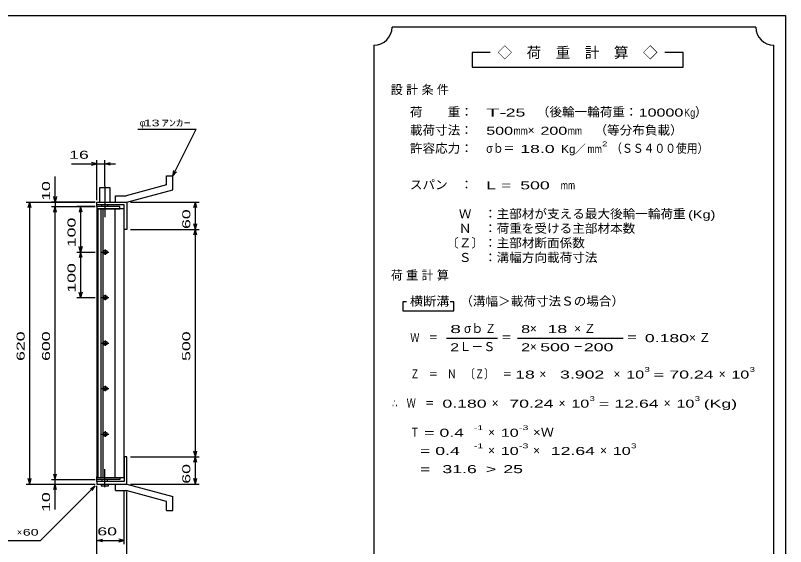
# Model space of a CAD drawing. Units: millimetres, scale not verified. Extents: x -1456 to 1379, y -1028 to 847.
# Drawn here: x -315 to 1379, y -321 to 847 of the extents above; entities that cross this region are included whole.
import ezdxf
from ezdxf.enums import TextEntityAlignment as Align

# ---------------------------------------------------------------- set-up
doc = ezdxf.new("R2010")
doc.units = ezdxf.units.MM
doc.header["$LTSCALE"] = 8
doc.linetypes.add('LONG_DASHED_DOTTED', pattern=[15.25, 12, -1.5, 0.25, -1.5])
for name, color, linetype, lineweight in [('0_2', 150, 'Continuous', 25), ('16', 3, 'Continuous', 25), ('19', 6, 'Continuous', 25), ('22', 2, 'Continuous', 25)]:
    doc.layers.add(name, color=color, linetype=linetype, lineweight=lineweight)
doc.styles.add('ベクトル', font='')
doc.styles.get('ベクトル').set_extended_font_data('ベクトル')

msp = doc.modelspace()

# ---------------------------------------------------------------- linework, layer by layer
at = {"layer": '0_2'}
for p, q in [((-1388.8, 847.2), (1379.2, 847.2)), ((1379.2, 847.2), (1379.2, -912.8))]:
    msp.add_line(p, q, dxfattribs=at)
at = {"layer": '16'}
for p, q in [((-85.4, 426.8), (-135.4, 426.8)), ((-135.4, 426.8), (-135.4, 422.3)), ((-85.4, 422.3), (-85.4, 426.8)), ((-135.4, 422.3), (-85.4, 422.3)), ((-135.4, 422.3), (-135.4, -168.7)), ((-75.4, 422.3), (-135.4, 422.3)), ((-133.4, 422.3), (-133.4, -168.7)), ((-126.4, -168.7), (-126.4, 422.3)), ((-122.4, 422.3), (-122.4, -168.7)), ((-95.4, -168.7), (-95.4, 422.3)), ((-75.4, -168.7), (-75.4, 422.3)), ((-125.4, 326.8), (-109.4, 326.8)), ((-115.4, 329.8), (-119.4, 329.8)), ((-119.4, 323.8), (-115.4, 323.8)), ((-117.4, 332.8), (-117.4, 320.8)), ((-125.4, 226.8), (-109.4, 226.8)), ((-115.4, 229.8), (-119.4, 229.8)), ((-119.4, 223.8), (-115.4, 223.8)), ((-117.4, 232.8), (-117.4, 220.8)), ((-125.4, 126.8), (-109.4, 126.8)), ((-115.4, 129.8), (-119.4, 129.8)), ((-119.4, 123.8), (-115.4, 123.8)), ((-117.4, 132.8), (-117.4, 120.8)), ((-125.4, 26.8), (-109.4, 26.8)), ((-115.4, 29.8), (-119.4, 29.8)), ((-119.4, 23.8), (-115.4, 23.8)), ((-117.4, 32.8), (-117.4, 20.8)), ((-117.4, -67.2), (-117.4, -79.2)), ((-125.4, -73.2), (-109.4, -73.2)), ((-115.4, -70.2), (-119.4, -70.2)), ((-119.4, -76.2), (-115.4, -76.2)), ((-135.4, -168.7), (-85.4, -168.7)), ((-135.4, -173.2), (-135.4, -168.7)), ((-135.4, -168.7), (-75.4, -168.7)), ((-85.4, -168.7), (-85.4, -173.2)), ((-85.4, -173.2), (-135.4, -173.2))]:
    msp.add_line(p, q, dxfattribs=at)
for centre, radius, start, end in [((-119.4, 326.8), 3, 90, 270), ((-117.4, 326.8), 4, 46.6, 133.4), ((-117.4, 326.8), 4, 226.6, 313.4), ((-115.4, 326.8), 3, 270, 90), ((-119.4, 226.8), 3, 90, 270), ((-117.4, 226.8), 4, 46.6, 133.4), ((-117.4, 226.8), 4, 226.6, 313.4), ((-115.4, 226.8), 3, 270, 90), ((-119.4, 126.8), 3, 90, 270), ((-117.4, 126.8), 4, 46.6, 133.4), ((-117.4, 126.8), 4, 226.6, 313.4), ((-115.4, 126.8), 3, 270, 90), ((-119.4, 26.8), 3, 90, 270), ((-117.4, 26.8), 4, 46.6, 133.4), ((-117.4, 26.8), 4, 226.6, 313.4), ((-115.4, 26.8), 3, 270, 90), ((-119.4, -73.2), 3, 90, 270), ((-117.4, -73.2), 4, 46.6, 133.4), ((-117.4, -73.2), 4, 226.6, 313.4), ((-115.4, -73.2), 3, 270, 90)]:
    msp.add_arc(centre, radius, start, end, dxfattribs=at)
at = {"layer": '19'}
for p, q in [((17.6, 494.8), (31.6, 494.8)), ((17.6, 474.8), (17.6, 494.8)), ((31.6, 463.8), (31.6, 494.8)), ((17.6, 474.8), (-71.4, 450.8)), ((-129.4, 436.8), (-129.4, 468.8)), ((-129.4, 468.8), (-107.4, 468.8)), ((-107.4, 468.8), (-107.4, 436.8)), ((-69.4, 436.8), (31.6, 463.8)), ((-94.4, 450.8), (-71.4, 450.8)), ((-94.4, 436.8), (-94.4, 450.8)), ((-135.4, 426.8), (-135.4, 436.8)), ((-135.4, 430.8), (-135.4, 436.8)), ((-135.4, 436.8), (-70.4, 436.8)), ((-75.4, 430.8), (-135.4, 430.8)), ((-124.4, 426.8), (-124.4, 430.8)), ((-112.4, 430.8), (-112.4, 426.8)), ((-94.4, 436.8), (-69.4, 436.8)), ((-75.4, 376.8), (-75.4, 430.8)), ((-70.4, 436.8), (-69.4, 435.8)), ((-69.4, 435.8), (-69.4, 376.8)), ((-69.4, 376.8), (-75.4, 376.8)), ((-69.4, -123.2), (-75.4, -123.2)), ((-75.4, -123.2), (-75.4, -177.2)), ((-69.4, -182.2), (-69.4, -123.2)), ((-135.4, -177.2), (-135.4, -167.2)), ((-135.4, -177.2), (-135.4, -183.2)), ((-75.4, -177.2), (-135.4, -177.2)), ((-135.4, -183.2), (-70.4, -183.2)), ((-126.4, -183.2), (-126.4, -187.2)), ((-124.4, -173.2), (-124.4, -177.2)), ((-112.4, -177.2), (-112.4, -173.2)), ((-110.4, -187.2), (-110.4, -183.2)), ((-94.4, -183.2), (-69.4, -183.2)), ((-94.4, -197.2), (-94.4, -183.2)), ((-70.4, -183.2), (-69.4, -182.2)), ((-69.4, -183.2), (31.6, -210.2)), ((-126.4, -187.2), (-110.4, -187.2)), ((-94.4, -197.2), (-71.4, -197.2)), ((17.6, -221.2), (-71.4, -197.2)), ((31.6, -241.2), (31.6, -210.2)), ((17.6, -241.2), (17.6, -221.2)), ((17.6, -241.2), (31.6, -241.2))]:
    msp.add_line(p, q, dxfattribs=at)
at = {"layer": '19', "linetype": 'LONG_DASHED_DOTTED'}
for p, q in [((-118.4, 471.8), (-118.4, 403.8)), ((-118.4, -190.2), (-118.4, -150.2))]:
    msp.add_line(p, q, dxfattribs=at)
at = {"layer": '22', "color": 4}
for p, q in [((1313.6, 821.6), (513.6, 821.6)), ((473.6, 781.6), (473.6, -458.4)), ((1353.6, -458.4), (1353.6, 781.6)), ((729.6, 765.6), (689.6, 765.6)), ((689.6, 765.6), (689.6, 733.6)), ((1153.6, 765.6), (1113.6, 765.6)), ((1153.6, 733.6), (1153.6, 765.6)), ((689.6, 733.6), (1153.6, 733.6)), ((-45.4, 596.8), (82.6, 596.8)), ((31.6, 494.8), (82.6, 596.8)), ((-135.4, 440.8), (-135.4, 528.8)), ((-118.4, 472.8), (-118.4, 528.8)), ((-191.4, 520.8), (-135.4, 520.8)), ((-135.4, 520.8), (-147.4, 524)), ((-147.4, 517.6), (-135.4, 520.8)), ((-135.4, 520.8), (-118.4, 520.8)), ((-118.4, 520.8), (-106.4, 524)), ((-106.4, 517.6), (-118.4, 520.8)), ((-118.4, 520.8), (-94.4, 520.8)), ((-227.4, 436.8), (-227.4, 492.8)), ((31.6, 494.8), (34, 506.48)), ((31.6, 494.8), (39.6, 503.6)), ((-227.4, 436.8), (-230.6, 448.8)), ((-224.2, 448.8), (-227.4, 436.8)), ((-291.4, 436.8), (-139.4, 436.8)), ((-286.6, 424.8), (-283.4, 436.8)), ((-280.2, 424.8), (-283.4, 436.8)), ((-283.4, -183.2), (-283.4, 436.8)), ((-139.4, 436.8), (-235.4, 436.8)), ((-235.4, 426.8), (-139.4, 426.8)), ((-230.6, 414.8), (-227.4, 426.8)), ((-227.4, 436.8), (-227.4, 426.8)), ((-224.2, 414.8), (-227.4, 426.8)), ((-227.4, -173.2), (-227.4, 426.8)), ((-139.4, 426.8), (-179.4, 426.8)), ((-171.4, 426.8), (-174.6, 414.8)), ((-168.2, 414.8), (-171.4, 426.8)), ((-171.4, 426.8), (-171.4, 326.8)), ((-61.4, 436.8), (89, 436.8)), ((77.8, 424.8), (81, 436.8)), ((84.2, 424.8), (81, 436.8)), ((81, 376.8), (81, 436.8)), ((-61.4, 376.8), (89, 376.8)), ((81, 376.8), (77.8, 388.8)), ((77.8, 364.8), (81, 376.8)), ((81, 376.8), (84.2, 388.8)), ((84.2, 364.8), (81, 376.8)), ((81, -123.2), (81, 376.8)), ((-179.4, 326.8), (-139.4, 326.8)), ((-171.4, 326.8), (-174.6, 338.8)), ((-171.4, 326.8), (-174.6, 314.8)), ((-168.2, 338.8), (-171.4, 326.8)), ((-168.2, 314.8), (-171.4, 326.8)), ((-171.4, 326.8), (-171.4, 226.8)), ((-171.4, 226.8), (-174.6, 238.8)), ((-168.2, 238.8), (-171.4, 226.8)), ((-179.4, 226.8), (-139.4, 226.8)), ((545.6, 217.6), (537.6, 217.6)), ((537.6, 217.6), (537.6, 197.6)), ((649.6, 217.6), (641.6, 217.6)), ((649.6, 197.6), (649.6, 217.6)), ((537.6, 197.6), (649.6, 197.6)), ((633.6, 137.6), (745.6, 137.6)), ((789.6, 137.6), (1021.6, 137.6)), ((81, -123.2), (77.8, -111.2)), ((81, -123.2), (84.2, -111.2)), ((-61.4, -123.2), (89, -123.2)), ((77.8, -135.2), (81, -123.2)), ((84.2, -135.2), (81, -123.2)), ((81, -183.2), (81, -123.2)), ((-227.4, -173.2), (-230.6, -161.2)), ((-227.4, -173.2), (-224.2, -161.2)), ((-291.4, -183.2), (-139.4, -183.2)), ((-283.4, -183.2), (-286.6, -171.2)), ((-283.4, -183.2), (-280.2, -171.2)), ((-235.4, -173.2), (-139.4, -173.2)), ((-235.4, -183.2), (-139.4, -183.2)), ((-230.6, -195.2), (-227.4, -183.2)), ((-227.4, -183.2), (-227.4, -173.2)), ((-224.2, -195.2), (-227.4, -183.2)), ((-227.4, -239.2), (-227.4, -183.2)), ((-61.4, -183.2), (89, -183.2)), ((81, -183.2), (77.8, -171.2)), ((81, -183.2), (84.2, -171.2)), ((-259.4, -307.2), (-139.4, -187.2)), ((-149.8, -193.6), (-139.4, -187.2)), ((-145.8, -197.6), (-139.4, -187.2)), ((-135.4, -315.2), (-135.4, -187.2)), ((-135.4, -371.2), (-135.4, -187.2)), ((-75.4, -315.2), (-75.4, -199.4)), ((-69.4, -371.2), (-69.4, -199.4)), ((-135.4, -307.2), (-123.4, -304)), ((-75.4, -307.2), (-87.4, -304)), ((-419.4, -307.2), (-259.4, -307.2)), ((-123.4, -310.4), (-135.4, -307.2)), ((-135.4, -307.2), (-75.4, -307.2)), ((-87.4, -310.4), (-75.4, -307.2))]:
    msp.add_line(p, q, dxfattribs=at)
for centre, start, end in [((473.6, 821.6), 270, 0), ((1353.6, 821.6), 180, 270)]:
    msp.add_arc(centre, 40, start, end, dxfattribs=at)

# ---------------------------------------------------------------- texts
at = {"layer": '22', "style": 'ベクトル'}
for s, height, p in [('◇\u3000荷\u3000重\u3000計\u3000算\u3000◇', 23.46, (745.6, 765.6)), ('）', 19.35, (1180, 634.8)), ('φ', 14.66, (-41.4, 610.8)), ('×', 19.35, (812, 594.8)), ('／', 17.6, (915.6, 553.6)), ('σｂ', 19.35, (672, 158.8)), ('×', 19.35, (816.8, 158.8)), ('Ｌ－Ｓ', 19.35, (661.6, 118.8)), ('×', 19.35, (816.8, 118.8)), ('×', 19.35, (837.6, 58.8)), ('×', 19.35, (1000.8, 58.8)), ('×', 19.35, (1232, 58.8)), ('×', 19.35, (732.8, -5.2)), ('×', 19.35, (880, -5.2)), ('×', 19.35, (1111.2, -5.2)), ('×', 19.35, (724.8, -69.2)), ('×', 19.35, (724.8, -109.2)), ('×', 19.35, (824, -109.2)), ('×', 19.35, (971.2, -109.2)), ('×', 14.66, (-311.4, -289.2))]:
    msp.add_text(s, height=height, dxfattribs=at).set_placement(p, align=Align.MIDDLE_LEFT)
for s, height, width, p in [('荷\u3000\u3000重：\u3000', 19.35, 1.05, (552.8, 634.8)), ('（後輪一輪荷重：', 19.35, 1.05, (832, 634.8)), ('T-', 17.6, 2, (720.8, 633.6)), (' 25 ', 17.6, 1.65, (752.8, 633.6)), ('10000', 17.6, 1.5, (1056, 633.6)), ('Kg', 17.6, 0.85, (1156, 633.6)), (' 13 ', 14.66, 1.6, (-41.4, 610.8)), ('ｱﾝｶｰ', 14.66, 1.6, (6.6, 610.8)), ('載荷寸法：\u3000', 19.35, 1.05, (552.8, 594.8)), ('500', 17.6, 1.5, (720.8, 593.6)), ('mm', 17.6, 0.8, (780.8, 593.6)), ('200', 17.6, 1.5, (840, 593.6)), ('mm', 17.6, 0.8, (900, 593.6)), ('\u3000（等分布負載）', 19.35, 1.05, (931.2, 594.8)), ('許容応力：\u3000', 19.35, 1.05, (552.8, 554.8)), ('σｂ＝', 19.35, 0.9, (720.8, 554.8)), (' 18.0', 17.6, 1.65, (784.8, 553.6)), ('Kg', 17.6, 1.1, (885.6, 553.6)), ('2', 10.56, 1.5, (975.6, 564.8)), ('（ＳＳ４００使用）', 19.35, 0.9, (995.6, 554.8)), (' 16 ', 17.6, 1.65, (-207.4, 540.8)), ('mm', 17.6, 0.8, (943.6, 553.6)), ('スパン\u3000：\u3000', 19.35, 1.05, (552.8, 474.8)), ('L = ', 17.6, 1.65, (720.8, 473.6)), (' 500 ', 17.6, 1.65, (784.8, 473.6)), ('mm', 17.6, 0.8, (884.8, 473.6)), ('\u3000Ｗ\u3000：主部材が支える最大後輪一輪荷重', 19.35, 1.05, (632.8, 410.8)), ('(Kg)', 17.6, 1.35, (1164.8, 409.6)), ('\u3000Ｎ\u3000：荷重を受ける主部材本数', 19.35, 1.05, (632.8, 378.8)), ('〔Ｚ〕：主部材断面係数', 19.35, 1.05, (632.8, 346.8)), ('\u3000Ｓ\u3000：溝幅方向載荷寸法', 19.35, 1.05, (632.8, 314.8)), ('横断溝', 19.35, 1.1, (552.8, 218.8)), ('\u3000（溝幅＞載荷寸法Ｓの場合）', 19.35, 1.05, (636, 218.8)), ('8', 17.6, 1.8, (641.6, 157.6)), ('Ｚ', 19.35, 0.9, (718.4, 158.8)), ('8', 17.6, 1.5, (797.6, 157.6)), (' 18 ', 17.6, 1.65, (844.8, 157.6)), ('Ｗ\u3000＝', 19.35, 0.75, (553.6, 138.8)), ('＝', 19.35, 0.9, (753.6, 138.8)), ('＝', 19.35, 0.9, (1029.6, 138.8)), ('0.180', 17.6, 1.65, (1069.6, 137.6)), ('2', 17.6, 1.5, (641.6, 117.6)), ('2', 17.6, 1.5, (797.6, 117.6)), (' 500 ', 17.6, 1.65, (828.8, 117.6)), ('－', 19.35, 0.75, (912.8, 118.8)), (' 200 ', 17.6, 1.65, (924.8, 117.6)), ('Ｚ\u3000＝\u3000Ｎ\u3000〔Ｚ〕\u3000＝', 19.35, 0.75, (553.6, 58.8)), ('3', 10.56, 1.5, (1068.8, 68.8)), ('3', 10.56, 1.5, (1300, 68.8)), (' 18 ', 17.6, 1.65, (773.6, 57.6)), ('  3.902', 17.6, 1.65, (861.6, 57.6)), ('10', 17.6, 1.5, (1028.8, 57.6)), ('=', 17.6, 1.7, (1088.8, 57.6)), (' 70.24', 17.6, 1.65, (1112.8, 57.6)), ('10', 17.6, 1.5, (1260, 57.6)), ('∴\u3000Ｗ\u3000＝', 19.35, 0.75, (513.6, -5.2)), (' 0.180', 17.6, 1.65, (613.6, -6.4)), (' 70.24', 17.6, 1.65, (760.8, -6.4)), ('10', 17.6, 1.5, (908, -6.4)), ('3', 10.56, 1.5, (948, 4.8)), (' 12.64', 17.6, 1.65, (992, -6.4)), ('10', 17.6, 1.5, (1139.2, -6.4)), ('3', 10.56, 1.5, (1179.2, 4.8)), ('(Kg)', 17.6, 1.65, (1199.2, -6.4)), ('=', 17.6, 1.7, (968, -6.4)), ('Ｔ', 19.35, 0.75, (553.6, -69.2)), (' = 0.4', 17.6, 1.65, (573.6, -70.4)), ('-1', 10.56, 1.65, (693.6, -59.2)), ('10', 17.6, 1.5, (752.8, -70.4)), ('-3', 10.56, 1.65, (792.8, -59.2)), ('×Ｗ', 19.35, 1.1, (824, -69.2)), ('  = 0.4', 17.6, 1.65, (553.6, -110.4)), ('-1', 10.56, 1.65, (693.6, -99.2)), ('10', 17.6, 1.5, (752.8, -110.4)), ('-3', 10.56, 1.65, (792.8, -99.2)), (' 12.64', 17.6, 1.65, (852, -110.4)), ('10', 17.6, 1.5, (999.2, -110.4)), ('3', 10.56, 1.5, (1039.2, -99.2)), ('  =', 17.6, 1.65, (553.6, -150.4)), (' 31.6', 17.6, 1.65, (613.6, -150.4)), ('>', 17.6, 1.7, (719.6, -150.4)), (' 25 ', 17.6, 1.65, (747.6, -150.4)), (' 60 ', 14.66, 1.6, (-307.4, -289.2)), (' 60 ', 17.6, 1.65, (-145.4, -287.2))]:
    msp.add_text(s, height=height, dxfattribs=dict(at, width=width)).set_placement(p, align=Align.MIDDLE_LEFT)
at = {"layer": '22', "style": 'ベクトル', "width": 1.65}
for s, p in [(' 10 ', (-247.4, 428.8)), (' 60 ', (61, 366.8)), (' 100 ', (-191.4, 326.8)), (' 100 ', (-191.4, 226.8)), (' 620 ', (-303.4, 76.8)), (' 600 ', (-247.4, 76.8)), (' 500 ', (61, 76.8)), (' 60 ', (61, -193.2)), (' 10 ', (-247.4, -255.2))]:
    msp.add_text(s, height=17.6, rotation=90, dxfattribs=at).set_placement(p, align=Align.MIDDLE_LEFT)
at = {"layer": '22', "char_height": 19.35, "attachment_point": 4, "style": 'ベクトル'}
for s, insert in [('\\T1.28;設計条件', (510.8, 682.8)), ('\\T1.28;荷重計算', (510.8, 274.8)), ('\\T1.42;×Ｚ', (914, 158.8)), ('\\T1.42;×Ｚ', (1166.8, 138.8))]:
    msp.add_mtext(s, dxfattribs=dict(at, insert=insert))

doc.saveas('drawing.dxf')
